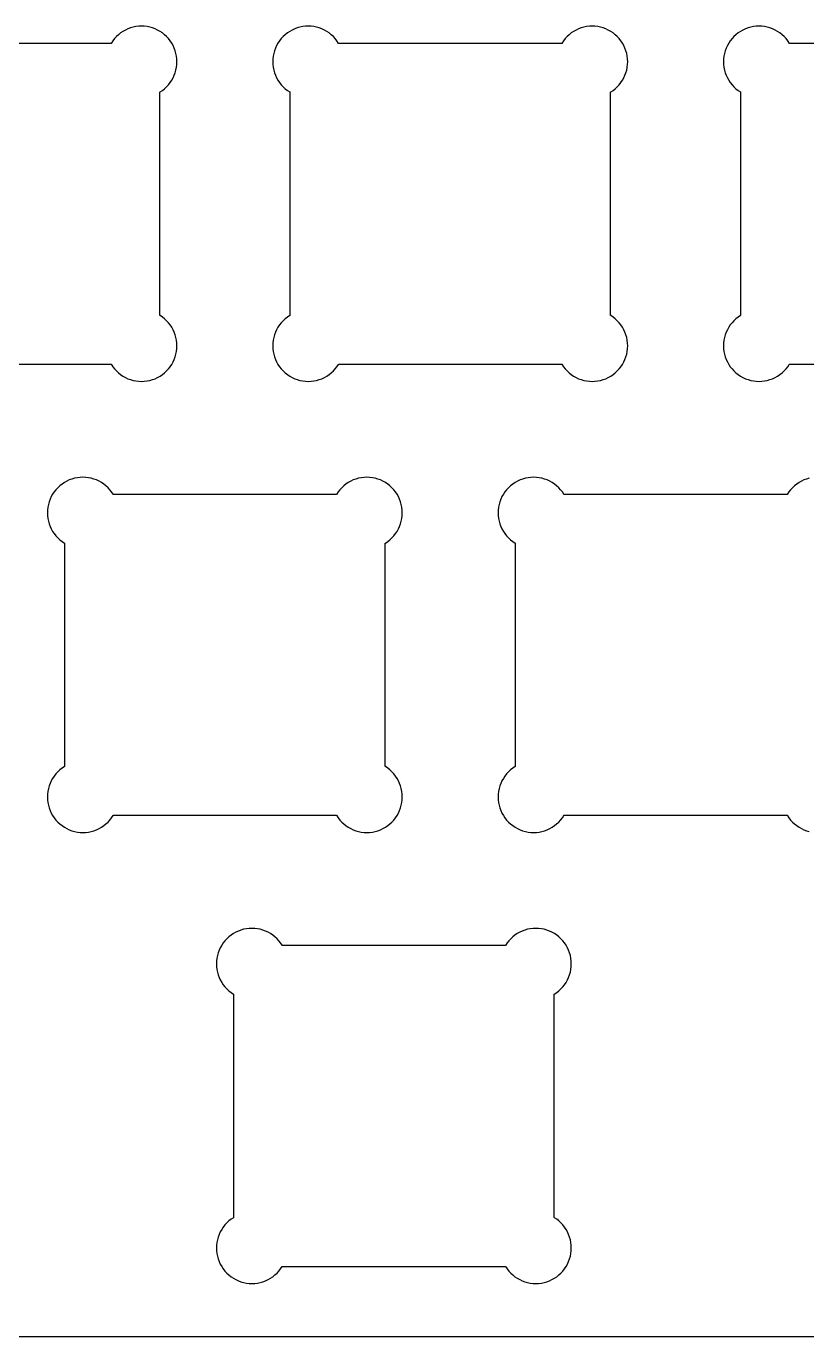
# Model space of a CAD drawing. Extents: x 0 to 305, y 0 to 115.
# Drawn here: x 44.2 to 77.2, y 0.2 to 55.6 of the extents above; entities that cross this region are included whole.
import ezdxf

# ---------------------------------------------------------------- set-up
doc = ezdxf.new("R2010")
doc.units = 0
doc.layers.get('0').update_dxf_attribs({"linetype": 'CONTINUOUS'})

msp = doc.modelspace()

# ---------------------------------------------------------------- linework, layer by layer
at = {"color": 0}
for p, q in [((48.3224, 55.3667), (48.2244, 55.3007)), ((48.4244, 55.4232), (48.3224, 55.3667)), ((48.5316, 55.4743), (48.4244, 55.4232)), ((48.6421, 55.5142), (48.5316, 55.4743)), ((48.7564, 55.5459), (48.6421, 55.5142)), ((48.8707, 55.5681), (48.7564, 55.5459)), ((48.9878, 55.5833), (48.8707, 55.5681)), ((49.1063, 55.5872), (48.9878, 55.5833)), ((49.2234, 55.5833), (49.1063, 55.5872)), ((49.3406, 55.5681), (49.2234, 55.5833)), ((49.4563, 55.5459), (49.3406, 55.5681)), ((49.5695, 55.5142), (49.4563, 55.5459)), ((49.6796, 55.4743), (49.5695, 55.5142)), ((49.7872, 55.4232), (49.6796, 55.4743)), ((49.8905, 55.3667), (49.7872, 55.4232)), ((49.9883, 55.3007), (49.8905, 55.3667)), ((55.3724, 55.3667), (55.2746, 55.3007)), ((55.4743, 55.4232), (55.3724, 55.3667)), ((55.5819, 55.4743), (55.4743, 55.4232)), ((55.692, 55.5142), (55.5819, 55.4743)), ((55.8063, 55.5459), (55.692, 55.5142)), ((55.9209, 55.5681), (55.8063, 55.5459)), ((56.038, 55.5833), (55.9209, 55.5681)), ((56.1566, 55.5872), (56.038, 55.5833)), ((56.2737, 55.5833), (56.1566, 55.5872)), ((56.3908, 55.5681), (56.2737, 55.5833)), ((56.5065, 55.5459), (56.3908, 55.5681)), ((56.6194, 55.5142), (56.5065, 55.5459)), ((56.7298, 55.4743), (56.6194, 55.5142)), ((56.8371, 55.4232), (56.7298, 55.4743)), ((56.9405, 55.3667), (56.8371, 55.4232)), ((57.0385, 55.3007), (56.9405, 55.3667)), ((67.3724, 55.3667), (67.2744, 55.3007)), ((67.4744, 55.4232), (67.3724, 55.3667)), ((67.5816, 55.4743), (67.4744, 55.4232)), ((67.6921, 55.5142), (67.5816, 55.4743)), ((67.8064, 55.5459), (67.6921, 55.5142)), ((67.9207, 55.5681), (67.8064, 55.5459)), ((68.0378, 55.5833), (67.9207, 55.5681)), ((68.1563, 55.5872), (68.0378, 55.5833)), ((68.2734, 55.5833), (68.1563, 55.5872)), ((68.3906, 55.5681), (68.2734, 55.5833)), ((68.5063, 55.5459), (68.3906, 55.5681)), ((68.6195, 55.5142), (68.5063, 55.5459)), ((68.7296, 55.4743), (68.6195, 55.5142)), ((68.8372, 55.4232), (68.7296, 55.4743)), ((68.9405, 55.3667), (68.8372, 55.4232)), ((69.0383, 55.3007), (68.9405, 55.3667)), ((74.4224, 55.3667), (74.3246, 55.3007)), ((74.5243, 55.4232), (74.4224, 55.3667)), ((74.6319, 55.4743), (74.5243, 55.4232)), ((74.742, 55.5142), (74.6319, 55.4743)), ((74.8563, 55.5459), (74.742, 55.5142)), ((74.9709, 55.5681), (74.8563, 55.5459)), ((75.088, 55.5833), (74.9709, 55.5681)), ((75.2066, 55.5872), (75.088, 55.5833)), ((75.3237, 55.5833), (75.2066, 55.5872)), ((75.4408, 55.5681), (75.3237, 55.5833)), ((75.5565, 55.5459), (75.4408, 55.5681)), ((75.6694, 55.5142), (75.5565, 55.5459)), ((75.7798, 55.4743), (75.6694, 55.5142)), ((75.8871, 55.4232), (75.7798, 55.4743)), ((75.9905, 55.3667), (75.8871, 55.4232)), ((76.0885, 55.3007), (75.9905, 55.3667)), ((47.8222, 54.864), (38.3893, 54.864)), ((47.8924, 54.9684), (47.8222, 54.864)), ((47.9654, 55.0623), (47.8924, 54.9684)), ((48.0452, 55.1476), (47.9654, 55.0623)), ((48.1323, 55.2277), (48.0452, 55.1476)), ((48.2244, 55.3007), (48.1323, 55.2277)), ((50.0793, 55.2277), (49.9883, 55.3007)), ((50.1675, 55.1476), (50.0793, 55.2277)), ((50.2476, 55.0623), (50.1675, 55.1476)), ((50.3192, 54.9684), (50.2476, 55.0623)), ((50.3851, 54.8707), (50.3192, 54.9684)), ((50.4416, 54.7688), (50.3851, 54.8707)), ((54.8763, 54.8707), (54.8185, 54.7688)), ((54.9423, 54.9684), (54.8763, 54.8707)), ((55.0153, 55.0623), (54.9423, 54.9684)), ((55.0954, 55.1476), (55.0153, 55.0623)), ((55.1822, 55.2277), (55.0954, 55.1476)), ((55.2746, 55.3007), (55.1822, 55.2277)), ((57.1292, 55.2277), (57.0385, 55.3007)), ((57.2174, 55.1476), (57.1292, 55.2277)), ((57.2975, 55.0623), (57.2174, 55.1476)), ((57.3691, 54.9684), (57.2975, 55.0623)), ((57.4393, 54.864), (57.3691, 54.9684)), ((66.8722, 54.864), (57.4393, 54.864)), ((66.9424, 54.9684), (66.8722, 54.864)), ((67.0154, 55.0623), (66.9424, 54.9684)), ((67.0952, 55.1476), (67.0154, 55.0623)), ((67.1823, 55.2277), (67.0952, 55.1476)), ((67.2744, 55.3007), (67.1823, 55.2277)), ((69.1293, 55.2277), (69.0383, 55.3007)), ((69.2175, 55.1476), (69.1293, 55.2277)), ((69.2976, 55.0623), (69.2175, 55.1476)), ((69.3692, 54.9684), (69.2976, 55.0623)), ((69.4351, 54.8707), (69.3692, 54.9684)), ((69.4916, 54.7688), (69.4351, 54.8707)), ((73.9263, 54.8707), (73.8685, 54.7688)), ((73.9923, 54.9684), (73.9263, 54.8707)), ((74.0653, 55.0623), (73.9923, 54.9684)), ((74.1454, 55.1476), (74.0653, 55.0623)), ((74.2322, 55.2277), (74.1454, 55.1476)), ((74.3246, 55.3007), (74.2322, 55.2277)), ((76.1792, 55.2277), (76.0885, 55.3007)), ((76.2674, 55.1476), (76.1792, 55.2277)), ((76.3475, 55.0623), (76.2674, 55.1476)), ((76.4191, 54.9684), (76.3475, 55.0623)), ((76.4893, 54.864), (76.4191, 54.9684)), ((85.9222, 54.864), (76.4893, 54.864)), ((50.4913, 54.6612), (50.4416, 54.7688)), ((50.5326, 54.5511), (50.4913, 54.6612)), ((50.5643, 54.4382), (50.5326, 54.5511)), ((50.5866, 54.3221), (50.5643, 54.4382)), ((50.6017, 54.205), (50.5866, 54.3221)), ((54.6735, 54.3221), (54.6612, 54.205)), ((54.6971, 54.4382), (54.6735, 54.3221)), ((54.7289, 54.5511), (54.6971, 54.4382)), ((54.7702, 54.6612), (54.7289, 54.5511)), ((54.8185, 54.7688), (54.7702, 54.6612)), ((69.5413, 54.6612), (69.4916, 54.7688)), ((69.5826, 54.5511), (69.5413, 54.6612)), ((69.6143, 54.4382), (69.5826, 54.5511)), ((69.6366, 54.3221), (69.6143, 54.4382)), ((69.6517, 54.205), (69.6366, 54.3221)), ((73.7235, 54.3221), (73.7112, 54.205)), ((73.7471, 54.4382), (73.7235, 54.3221)), ((73.7789, 54.5511), (73.7471, 54.4382)), ((73.8202, 54.6612), (73.7789, 54.5511)), ((73.8685, 54.7688), (73.8202, 54.6612)), ((50.5326, 53.6236), (50.5643, 53.7365)), ((50.5643, 53.7365), (50.5866, 53.8522)), ((50.5866, 53.8522), (50.6017, 53.9694)), ((50.6056, 54.0879), (50.6017, 54.205)), ((50.6017, 53.9694), (50.6056, 54.0879)), ((54.6612, 54.205), (54.6559, 54.0879)), ((54.6559, 54.0879), (54.6612, 53.9694)), ((54.6612, 53.9694), (54.6735, 53.8522)), ((54.6735, 53.8522), (54.6971, 53.7365)), ((54.6971, 53.7365), (54.7289, 53.6236)), ((69.5826, 53.6236), (69.6143, 53.7365)), ((69.6143, 53.7365), (69.6366, 53.8522)), ((69.6366, 53.8522), (69.6517, 53.9694)), ((69.6556, 54.0879), (69.6517, 54.205)), ((69.6517, 53.9694), (69.6556, 54.0879)), ((73.7112, 54.205), (73.7059, 54.0879)), ((73.7059, 54.0879), (73.7112, 53.9694)), ((73.7112, 53.9694), (73.7235, 53.8522)), ((73.7235, 53.8522), (73.7471, 53.7365)), ((73.7471, 53.7365), (73.7789, 53.6236)), ((50.2476, 53.1125), (50.3192, 53.2059)), ((50.3192, 53.2059), (50.3851, 53.304)), ((50.3851, 53.304), (50.4416, 53.4074)), ((50.4416, 53.4074), (50.4913, 53.5132)), ((50.4913, 53.5132), (50.5326, 53.6236)), ((54.7289, 53.6236), (54.7702, 53.5132)), ((54.7702, 53.5132), (54.8185, 53.4074)), ((54.8185, 53.4074), (54.8763, 53.304)), ((54.8763, 53.304), (54.9423, 53.2059)), ((54.9423, 53.2059), (55.0153, 53.1125)), ((69.2976, 53.1125), (69.3692, 53.2059)), ((69.3692, 53.2059), (69.4351, 53.304)), ((69.4351, 53.304), (69.4916, 53.4074)), ((69.4916, 53.4074), (69.5413, 53.5132)), ((69.5413, 53.5132), (69.5826, 53.6236)), ((73.7789, 53.6236), (73.8202, 53.5132)), ((73.8202, 53.5132), (73.8685, 53.4074)), ((73.8685, 53.4074), (73.9263, 53.304)), ((73.9263, 53.304), (73.9923, 53.2059)), ((73.9923, 53.2059), (74.0653, 53.1125)), ((49.881, 52.8038), (49.8905, 52.8091)), ((49.881, 43.3709), (49.881, 52.8038)), ((49.8905, 52.8091), (49.9883, 52.874)), ((49.9883, 52.874), (50.0793, 52.947)), ((50.0793, 52.947), (50.1675, 53.0271)), ((50.1675, 53.0271), (50.2476, 53.1125)), ((55.0153, 53.1125), (55.0954, 53.0271)), ((55.0954, 53.0271), (55.1822, 52.947)), ((55.1822, 52.947), (55.2746, 52.874)), ((55.2746, 52.874), (55.3724, 52.8091)), ((55.3724, 52.8091), (55.3805, 52.8038)), ((55.3805, 52.8038), (55.3805, 43.3709)), ((68.931, 52.8038), (68.9405, 52.8091)), ((68.931, 43.3709), (68.931, 52.8038)), ((68.9405, 52.8091), (69.0383, 52.874)), ((69.0383, 52.874), (69.1293, 52.947)), ((69.1293, 52.947), (69.2175, 53.0271)), ((69.2175, 53.0271), (69.2976, 53.1125)), ((74.0653, 53.1125), (74.1454, 53.0271)), ((74.1454, 53.0271), (74.2322, 52.947)), ((74.2322, 52.947), (74.3246, 52.874)), ((74.3246, 52.874), (74.4224, 52.8091)), ((74.4224, 52.8091), (74.4305, 52.8038)), ((74.4305, 52.8038), (74.4305, 43.3709)), ((49.8905, 43.367), (49.881, 43.3709)), ((49.9883, 43.3006), (49.8905, 43.367)), ((50.0793, 43.2276), (49.9883, 43.3006)), ((50.1675, 43.1479), (50.0793, 43.2276)), ((55.1822, 43.2276), (55.0954, 43.1479)), ((55.2746, 43.3006), (55.1822, 43.2276)), ((55.3724, 43.367), (55.2746, 43.3006)), ((55.3805, 43.3709), (55.3724, 43.367)), ((68.9405, 43.367), (68.931, 43.3709)), ((69.0383, 43.3006), (68.9405, 43.367)), ((69.1293, 43.2276), (69.0383, 43.3006)), ((69.2175, 43.1479), (69.1293, 43.2276)), ((74.2322, 43.2276), (74.1454, 43.1479)), ((74.3246, 43.3006), (74.2322, 43.2276)), ((74.4224, 43.367), (74.3246, 43.3006)), ((74.4305, 43.3709), (74.4224, 43.367)), ((50.2476, 43.0622), (50.1675, 43.1479)), ((50.3192, 42.9687), (50.2476, 43.0622)), ((50.3851, 42.8706), (50.3192, 42.9687)), ((50.4416, 42.7687), (50.3851, 42.8706)), ((50.4913, 42.6614), (50.4416, 42.7687)), ((50.5326, 42.551), (50.4913, 42.6614)), ((54.7702, 42.6614), (54.7289, 42.551)), ((54.8185, 42.7687), (54.7702, 42.6614)), ((54.8763, 42.8706), (54.8185, 42.7687)), ((54.9423, 42.9687), (54.8763, 42.8706)), ((55.0153, 43.0622), (54.9423, 42.9687)), ((55.0954, 43.1479), (55.0153, 43.0622)), ((69.2976, 43.0622), (69.2175, 43.1479)), ((69.3692, 42.9687), (69.2976, 43.0622)), ((69.4351, 42.8706), (69.3692, 42.9687)), ((69.4916, 42.7687), (69.4351, 42.8706)), ((69.5413, 42.6614), (69.4916, 42.7687)), ((69.5826, 42.551), (69.5413, 42.6614)), ((73.8202, 42.6614), (73.7789, 42.551)), ((73.8685, 42.7687), (73.8202, 42.6614)), ((73.9263, 42.8706), (73.8685, 42.7687)), ((73.9923, 42.9687), (73.9263, 42.8706)), ((74.0653, 43.0622), (73.9923, 42.9687)), ((74.1454, 43.1479), (74.0653, 43.0622)), ((50.5643, 42.4381), (50.5326, 42.551)), ((50.5866, 42.3224), (50.5643, 42.4381)), ((50.6017, 42.2053), (50.5866, 42.3224)), ((50.6056, 42.0882), (50.6017, 42.2053)), ((50.6017, 41.9696), (50.6056, 42.0882)), ((54.6612, 42.2053), (54.6559, 42.0882)), ((54.6559, 42.0882), (54.6612, 41.9696)), ((54.6735, 42.3224), (54.6612, 42.2053)), ((54.6971, 42.4381), (54.6735, 42.3224)), ((54.7289, 42.551), (54.6971, 42.4381)), ((69.6143, 42.4381), (69.5826, 42.551)), ((69.6366, 42.3224), (69.6143, 42.4381)), ((69.6517, 42.2053), (69.6366, 42.3224)), ((69.6556, 42.0882), (69.6517, 42.2053)), ((69.6517, 41.9696), (69.6556, 42.0882)), ((73.7112, 42.2053), (73.7059, 42.0882)), ((73.7059, 42.0882), (73.7112, 41.9696)), ((73.7235, 42.3224), (73.7112, 42.2053)), ((73.7471, 42.4381), (73.7235, 42.3224)), ((73.7789, 42.551), (73.7471, 42.4381)), ((50.4416, 41.4073), (50.4913, 41.5135)), ((50.4913, 41.5135), (50.5326, 41.6235)), ((50.5326, 41.6235), (50.5643, 41.7368)), ((50.5643, 41.7368), (50.5866, 41.8525)), ((50.5866, 41.8525), (50.6017, 41.9696)), ((54.6612, 41.9696), (54.6735, 41.8525)), ((54.6735, 41.8525), (54.6971, 41.7368)), ((54.6971, 41.7368), (54.7289, 41.6235)), ((54.7289, 41.6235), (54.7702, 41.5135)), ((54.7702, 41.5135), (54.8185, 41.4073)), ((69.4916, 41.4073), (69.5413, 41.5135)), ((69.5413, 41.5135), (69.5826, 41.6235)), ((69.5826, 41.6235), (69.6143, 41.7368)), ((69.6143, 41.7368), (69.6366, 41.8525)), ((69.6366, 41.8525), (69.6517, 41.9696)), ((73.7112, 41.9696), (73.7235, 41.8525)), ((73.7235, 41.8525), (73.7471, 41.7368)), ((73.7471, 41.7368), (73.7789, 41.6235)), ((73.7789, 41.6235), (73.8202, 41.5135)), ((73.8202, 41.5135), (73.8685, 41.4073)), ((38.3893, 41.312), (47.8222, 41.312)), ((47.8222, 41.312), (47.8924, 41.2062)), ((47.8924, 41.2062), (47.9654, 41.1124)), ((47.9654, 41.1124), (48.0452, 41.027)), ((48.0452, 41.027), (48.1323, 40.9469)), ((50.0793, 40.9469), (50.1675, 41.027)), ((50.1675, 41.027), (50.2476, 41.1124)), ((50.2476, 41.1124), (50.3192, 41.2062)), ((50.3192, 41.2062), (50.3851, 41.3039)), ((50.3851, 41.3039), (50.4416, 41.4073)), ((54.8185, 41.4073), (54.8763, 41.3039)), ((54.8763, 41.3039), (54.9423, 41.2062)), ((54.9423, 41.2062), (55.0153, 41.1124)), ((55.0153, 41.1124), (55.0954, 41.027)), ((55.0954, 41.027), (55.1822, 40.9469)), ((57.1292, 40.9469), (57.2174, 41.027)), ((57.2174, 41.027), (57.2975, 41.1124)), ((57.2975, 41.1124), (57.3691, 41.2062)), ((57.3691, 41.2062), (57.4354, 41.3039)), ((57.4354, 41.3039), (57.4393, 41.312)), ((57.4393, 41.312), (66.8722, 41.312)), ((66.8722, 41.312), (66.9424, 41.2062)), ((66.9424, 41.2062), (67.0154, 41.1124)), ((67.0154, 41.1124), (67.0952, 41.027)), ((67.0952, 41.027), (67.1823, 40.9469)), ((69.1293, 40.9469), (69.2175, 41.027)), ((69.2175, 41.027), (69.2976, 41.1124)), ((69.2976, 41.1124), (69.3692, 41.2062)), ((69.3692, 41.2062), (69.4351, 41.3039)), ((69.4351, 41.3039), (69.4916, 41.4073)), ((73.8685, 41.4073), (73.9263, 41.3039)), ((73.9263, 41.3039), (73.9923, 41.2062)), ((73.9923, 41.2062), (74.0653, 41.1124)), ((74.0653, 41.1124), (74.1454, 41.027)), ((74.1454, 41.027), (74.2322, 40.9469)), ((76.1792, 40.9469), (76.2674, 41.027)), ((76.2674, 41.027), (76.3475, 41.1124)), ((76.3475, 41.1124), (76.4191, 41.2062)), ((76.4191, 41.2062), (76.4854, 41.3039)), ((76.4854, 41.3039), (76.4893, 41.312)), ((76.4893, 41.312), (85.9222, 41.312)), ((48.1323, 40.9469), (48.2244, 40.8739)), ((48.2244, 40.8739), (48.3224, 40.8093)), ((48.3224, 40.8093), (48.4244, 40.7515)), ((48.4244, 40.7515), (48.5316, 40.7017)), ((48.5316, 40.7017), (48.6421, 40.6605)), ((48.6421, 40.6605), (48.7564, 40.6287)), ((48.7564, 40.6287), (48.8707, 40.6054)), ((48.8707, 40.6054), (48.9878, 40.5917)), ((48.9878, 40.5917), (49.1063, 40.5874)), ((49.1063, 40.5874), (49.2234, 40.5917)), ((49.2234, 40.5917), (49.3406, 40.6054)), ((49.3406, 40.6054), (49.4563, 40.6287)), ((49.4563, 40.6287), (49.5695, 40.6605)), ((49.5695, 40.6605), (49.6796, 40.7017)), ((49.6796, 40.7017), (49.7872, 40.7515)), ((49.7872, 40.7515), (49.8905, 40.8093)), ((49.8905, 40.8093), (49.9883, 40.8739)), ((49.9883, 40.8739), (50.0793, 40.9469)), ((55.1822, 40.9469), (55.2746, 40.8739)), ((55.2746, 40.8739), (55.3724, 40.8093)), ((55.3724, 40.8093), (55.4743, 40.7515)), ((55.4743, 40.7515), (55.5819, 40.7017)), ((55.5819, 40.7017), (55.692, 40.6605)), ((55.692, 40.6605), (55.8063, 40.6287)), ((55.8063, 40.6287), (55.9209, 40.6054)), ((55.9209, 40.6054), (56.038, 40.5917)), ((56.038, 40.5917), (56.1566, 40.5874)), ((56.1566, 40.5874), (56.2737, 40.5917)), ((56.2737, 40.5917), (56.3908, 40.6054)), ((56.3908, 40.6054), (56.5065, 40.6287)), ((56.5065, 40.6287), (56.6194, 40.6605)), ((56.6194, 40.6605), (56.7298, 40.7017)), ((56.7298, 40.7017), (56.8371, 40.7515)), ((56.8371, 40.7515), (56.9405, 40.8093)), ((56.9405, 40.8093), (57.0385, 40.8739)), ((57.0385, 40.8739), (57.1292, 40.9469)), ((67.1823, 40.9469), (67.2744, 40.8739)), ((67.2744, 40.8739), (67.3724, 40.8093)), ((67.3724, 40.8093), (67.4744, 40.7515)), ((67.4744, 40.7515), (67.5816, 40.7017)), ((67.5816, 40.7017), (67.6921, 40.6605)), ((67.6921, 40.6605), (67.8064, 40.6287)), ((67.8064, 40.6287), (67.9207, 40.6054)), ((67.9207, 40.6054), (68.0378, 40.5917)), ((68.0378, 40.5917), (68.1563, 40.5874)), ((68.1563, 40.5874), (68.2734, 40.5917)), ((68.2734, 40.5917), (68.3906, 40.6054)), ((68.3906, 40.6054), (68.5063, 40.6287)), ((68.5063, 40.6287), (68.6195, 40.6605)), ((68.6195, 40.6605), (68.7296, 40.7017)), ((68.7296, 40.7017), (68.8372, 40.7515)), ((68.8372, 40.7515), (68.9405, 40.8093)), ((68.9405, 40.8093), (69.0383, 40.8739)), ((69.0383, 40.8739), (69.1293, 40.9469)), ((74.2322, 40.9469), (74.3246, 40.8739)), ((74.3246, 40.8739), (74.4224, 40.8093)), ((74.4224, 40.8093), (74.5243, 40.7515)), ((74.5243, 40.7515), (74.6319, 40.7017)), ((74.6319, 40.7017), (74.742, 40.6605)), ((74.742, 40.6605), (74.8563, 40.6287)), ((74.8563, 40.6287), (74.9709, 40.6054)), ((74.9709, 40.6054), (75.088, 40.5917)), ((75.088, 40.5917), (75.2066, 40.5874)), ((75.2066, 40.5874), (75.3237, 40.5917)), ((75.3237, 40.5917), (75.4408, 40.6054)), ((75.4408, 40.6054), (75.5565, 40.6287)), ((75.5565, 40.6287), (75.6694, 40.6605)), ((75.6694, 40.6605), (75.7798, 40.7017)), ((75.7798, 40.7017), (75.8871, 40.7515)), ((75.8871, 40.7515), (75.9905, 40.8093)), ((75.9905, 40.8093), (76.0885, 40.8739)), ((76.0885, 40.8739), (76.1792, 40.9469)), ((46.513, 36.5333), (46.3959, 36.5181)), ((46.6316, 36.5372), (46.513, 36.5333)), ((46.7487, 36.5333), (46.6316, 36.5372)), ((46.8658, 36.5181), (46.7487, 36.5333)), ((58.5128, 36.5333), (58.3957, 36.5181)), ((58.6313, 36.5372), (58.5128, 36.5333)), ((58.7484, 36.5333), (58.6313, 36.5372)), ((58.8656, 36.5181), (58.7484, 36.5333)), ((65.563, 36.5333), (65.4459, 36.5181)), ((65.6816, 36.5372), (65.563, 36.5333)), ((65.7987, 36.5333), (65.6816, 36.5372)), ((65.9158, 36.5181), (65.7987, 36.5333)), ((45.4903, 36.0123), (45.4173, 35.9184)), ((45.5704, 36.0976), (45.4903, 36.0123)), ((45.6572, 36.1777), (45.5704, 36.0976)), ((45.7496, 36.2507), (45.6572, 36.1777)), ((45.8474, 36.3167), (45.7496, 36.2507)), ((45.9493, 36.3732), (45.8474, 36.3167)), ((46.0569, 36.4229), (45.9493, 36.3732)), ((46.167, 36.4642), (46.0569, 36.4229)), ((46.2813, 36.4959), (46.167, 36.4642)), ((46.3959, 36.5181), (46.2813, 36.4959)), ((46.9815, 36.4959), (46.8658, 36.5181)), ((47.0944, 36.4642), (46.9815, 36.4959)), ((47.2048, 36.4229), (47.0944, 36.4642)), ((47.3121, 36.3732), (47.2048, 36.4229)), ((47.4155, 36.3167), (47.3121, 36.3732)), ((47.5135, 36.2507), (47.4155, 36.3167)), ((47.6042, 36.1777), (47.5135, 36.2507)), ((47.6924, 36.0976), (47.6042, 36.1777)), ((47.7725, 36.0123), (47.6924, 36.0976)), ((47.8441, 35.9184), (47.7725, 36.0123)), ((57.4904, 36.0123), (57.4174, 35.9184)), ((57.5702, 36.0976), (57.4904, 36.0123)), ((57.6573, 36.1777), (57.5702, 36.0976)), ((57.7494, 36.2507), (57.6573, 36.1777)), ((57.8474, 36.3167), (57.7494, 36.2507)), ((57.9494, 36.3732), (57.8474, 36.3167)), ((58.0566, 36.4229), (57.9494, 36.3732)), ((58.1671, 36.4642), (58.0566, 36.4229)), ((58.2814, 36.4959), (58.1671, 36.4642)), ((58.3957, 36.5181), (58.2814, 36.4959)), ((58.9813, 36.4959), (58.8656, 36.5181)), ((59.0945, 36.4642), (58.9813, 36.4959)), ((59.2046, 36.4229), (59.0945, 36.4642)), ((59.3122, 36.3732), (59.2046, 36.4229)), ((59.4155, 36.3167), (59.3122, 36.3732)), ((59.5133, 36.2507), (59.4155, 36.3167)), ((59.6043, 36.1777), (59.5133, 36.2507)), ((59.6925, 36.0976), (59.6043, 36.1777)), ((59.7726, 36.0123), (59.6925, 36.0976)), ((59.8442, 35.9184), (59.7726, 36.0123)), ((64.5403, 36.0123), (64.4673, 35.9184)), ((64.6204, 36.0976), (64.5403, 36.0123)), ((64.7072, 36.1777), (64.6204, 36.0976)), ((64.7996, 36.2507), (64.7072, 36.1777)), ((64.8974, 36.3167), (64.7996, 36.2507)), ((64.9993, 36.3732), (64.8974, 36.3167)), ((65.1069, 36.4229), (64.9993, 36.3732)), ((65.217, 36.4642), (65.1069, 36.4229)), ((65.3313, 36.4959), (65.217, 36.4642)), ((65.4459, 36.5181), (65.3313, 36.4959)), ((66.0315, 36.4959), (65.9158, 36.5181)), ((66.1444, 36.4642), (66.0315, 36.4959)), ((66.2548, 36.4229), (66.1444, 36.4642)), ((66.3621, 36.3732), (66.2548, 36.4229)), ((66.4655, 36.3167), (66.3621, 36.3732)), ((66.5635, 36.2507), (66.4655, 36.3167)), ((66.6542, 36.1777), (66.5635, 36.2507)), ((66.7424, 36.0976), (66.6542, 36.1777)), ((66.8225, 36.0123), (66.7424, 36.0976)), ((66.8941, 35.9184), (66.8225, 36.0123)), ((76.5404, 36.0123), (76.4674, 35.9184)), ((76.6202, 36.0976), (76.5404, 36.0123)), ((76.7073, 36.1777), (76.6202, 36.0976)), ((76.7994, 36.2507), (76.7073, 36.1777)), ((76.8974, 36.3167), (76.7994, 36.2507)), ((76.9994, 36.3732), (76.8974, 36.3167)), ((77.1066, 36.4229), (76.9994, 36.3732)), ((77.2171, 36.4642), (77.1066, 36.4229)), ((77.3314, 36.4959), (77.2171, 36.4642)), ((45.2039, 35.5011), (45.1721, 35.3882)), ((45.2452, 35.6112), (45.2039, 35.5011)), ((45.2935, 35.7188), (45.2452, 35.6112)), ((45.3513, 35.8207), (45.2935, 35.7188)), ((45.4173, 35.9184), (45.3513, 35.8207)), ((47.9104, 35.8207), (47.8441, 35.9184)), ((47.9143, 35.8126), (47.9104, 35.8207)), ((57.3472, 35.8126), (47.9143, 35.8126)), ((57.4174, 35.9184), (57.3472, 35.8126)), ((59.9101, 35.8207), (59.8442, 35.9184)), ((59.9652, 35.7188), (59.9101, 35.8207)), ((60.0163, 35.6112), (59.9652, 35.7188)), ((60.0576, 35.5011), (60.0163, 35.6112)), ((60.0893, 35.3882), (60.0576, 35.5011)), ((64.2539, 35.5011), (64.2221, 35.3882)), ((64.2952, 35.6112), (64.2539, 35.5011)), ((64.3435, 35.7188), (64.2952, 35.6112)), ((64.4013, 35.8207), (64.3435, 35.7188)), ((64.4673, 35.9184), (64.4013, 35.8207)), ((66.9604, 35.8207), (66.8941, 35.9184)), ((66.9643, 35.8126), (66.9604, 35.8207)), ((76.3972, 35.8126), (66.9643, 35.8126)), ((76.4674, 35.9184), (76.3972, 35.8126)), ((45.1362, 35.1551), (45.1309, 35.038)), ((45.1309, 35.038), (45.1362, 34.9195)), ((45.1485, 35.2723), (45.1362, 35.1551)), ((45.1362, 34.9195), (45.1485, 34.8023)), ((45.1721, 35.3882), (45.1485, 35.2723)), ((60.1116, 35.2723), (60.0893, 35.3882)), ((60.1267, 35.1551), (60.1116, 35.2723)), ((60.1116, 34.8023), (60.1267, 34.9195)), ((60.1292, 35.038), (60.1267, 35.1551)), ((60.1267, 34.9195), (60.1292, 35.038)), ((64.1862, 35.1551), (64.1809, 35.038)), ((64.1809, 35.038), (64.1862, 34.9195)), ((64.1985, 35.2723), (64.1862, 35.1551)), ((64.1862, 34.9195), (64.1985, 34.8023)), ((64.2221, 35.3882), (64.1985, 35.2723)), ((45.1485, 34.8023), (45.1721, 34.6866)), ((45.1721, 34.6866), (45.2039, 34.5736)), ((45.2039, 34.5736), (45.2452, 34.4634)), ((45.2452, 34.4634), (45.2935, 34.3572)), ((45.2935, 34.3572), (45.3513, 34.2539)), ((59.9101, 34.2539), (59.9652, 34.3572)), ((59.9652, 34.3572), (60.0163, 34.4634)), ((60.0163, 34.4634), (60.0576, 34.5736)), ((60.0576, 34.5736), (60.0893, 34.6866)), ((60.0893, 34.6866), (60.1116, 34.8023)), ((64.1985, 34.8023), (64.2221, 34.6866)), ((64.2221, 34.6866), (64.2539, 34.5736)), ((64.2539, 34.5736), (64.2952, 34.4634)), ((64.2952, 34.4634), (64.3435, 34.3572)), ((64.3435, 34.3572), (64.4013, 34.2539)), ((45.3513, 34.2539), (45.4173, 34.156)), ((45.4173, 34.156), (45.4903, 34.0624)), ((45.4903, 34.0624), (45.5704, 33.9769)), ((45.5704, 33.9769), (45.6572, 33.897)), ((45.6572, 33.897), (45.7496, 33.8239)), ((45.7496, 33.8239), (45.8474, 33.7592)), ((59.4155, 33.7592), (59.5133, 33.8239)), ((59.5133, 33.8239), (59.6043, 33.897)), ((59.6043, 33.897), (59.6925, 33.9769)), ((59.6925, 33.9769), (59.7726, 34.0624)), ((59.7726, 34.0624), (59.8442, 34.156)), ((59.8442, 34.156), (59.9101, 34.2539)), ((64.4013, 34.2539), (64.4673, 34.156)), ((64.4673, 34.156), (64.5403, 34.0624)), ((64.5403, 34.0624), (64.6204, 33.9769)), ((64.6204, 33.9769), (64.7072, 33.897)), ((64.7072, 33.897), (64.7996, 33.8239)), ((64.7996, 33.8239), (64.8974, 33.7592)), ((45.8474, 33.7592), (45.8555, 33.7537)), ((45.8555, 33.7537), (45.8555, 24.321)), ((59.406, 33.7537), (59.4155, 33.7592)), ((59.406, 24.321), (59.406, 33.7537)), ((64.8974, 33.7592), (64.9055, 33.7537)), ((64.9055, 33.7537), (64.9055, 24.321)), ((45.3513, 23.8208), (45.2935, 23.7188)), ((45.4173, 23.9186), (45.3513, 23.8208)), ((45.4903, 24.0123), (45.4173, 23.9186)), ((45.5704, 24.0978), (45.4903, 24.0123)), ((45.6572, 24.1777), (45.5704, 24.0978)), ((45.7496, 24.2507), (45.6572, 24.1777)), ((45.8474, 24.3169), (45.7496, 24.2507)), ((45.8555, 24.321), (45.8474, 24.3169)), ((59.4155, 24.3169), (59.406, 24.321)), ((59.5133, 24.2507), (59.4155, 24.3169)), ((59.6043, 24.1777), (59.5133, 24.2507)), ((59.6925, 24.0978), (59.6043, 24.1777)), ((59.7726, 24.0123), (59.6925, 24.0978)), ((59.8442, 23.9186), (59.7726, 24.0123)), ((59.9101, 23.8208), (59.8442, 23.9186)), ((59.9652, 23.7188), (59.9101, 23.8208)), ((64.4013, 23.8208), (64.3435, 23.7188)), ((64.4673, 23.9186), (64.4013, 23.8208)), ((64.5403, 24.0123), (64.4673, 23.9186)), ((64.6204, 24.0978), (64.5403, 24.0123)), ((64.7072, 24.1777), (64.6204, 24.0978)), ((64.7996, 24.2507), (64.7072, 24.1777)), ((64.8974, 24.3169), (64.7996, 24.2507)), ((64.9055, 24.321), (64.8974, 24.3169)), ((45.1485, 23.2723), (45.1362, 23.1552)), ((45.1721, 23.3881), (45.1485, 23.2723)), ((45.2039, 23.5011), (45.1721, 23.3881)), ((45.2452, 23.6113), (45.2039, 23.5011)), ((45.2935, 23.7188), (45.2452, 23.6113)), ((60.0163, 23.6113), (59.9652, 23.7188)), ((60.0576, 23.5011), (60.0163, 23.6113)), ((60.0893, 23.3881), (60.0576, 23.5011)), ((60.1116, 23.2723), (60.0893, 23.3881)), ((60.1267, 23.1552), (60.1116, 23.2723)), ((64.1985, 23.2723), (64.1862, 23.1552)), ((64.2221, 23.3881), (64.1985, 23.2723)), ((64.2539, 23.5011), (64.2221, 23.3881)), ((64.2952, 23.6113), (64.2539, 23.5011)), ((64.3435, 23.7188), (64.2952, 23.6113)), ((45.1362, 23.1552), (45.1309, 23.038)), ((45.1309, 23.038), (45.1362, 22.9196)), ((45.1362, 22.9196), (45.1485, 22.8024)), ((45.1485, 22.8024), (45.1721, 22.6866)), ((60.0893, 22.6866), (60.1116, 22.8024)), ((60.1116, 22.8024), (60.1267, 22.9196)), ((60.1292, 23.038), (60.1267, 23.1552)), ((60.1267, 22.9196), (60.1292, 23.038)), ((64.1862, 23.1552), (64.1809, 23.038)), ((64.1809, 23.038), (64.1862, 22.9196)), ((64.1862, 22.9196), (64.1985, 22.8024)), ((64.1985, 22.8024), (64.2221, 22.6866)), ((45.1721, 22.6866), (45.2039, 22.5737)), ((45.2039, 22.5737), (45.2452, 22.4634)), ((45.2452, 22.4634), (45.2935, 22.3573)), ((45.2935, 22.3573), (45.3513, 22.2539)), ((45.3513, 22.2539), (45.4173, 22.1561)), ((45.4173, 22.1561), (45.4903, 22.0624)), ((47.7725, 22.0624), (47.8441, 22.1561)), ((47.8441, 22.1561), (47.9104, 22.2539)), ((47.9104, 22.2539), (47.9143, 22.2622)), ((47.9143, 22.2622), (57.3472, 22.2622)), ((57.3472, 22.2622), (57.4174, 22.1561)), ((57.4174, 22.1561), (57.4904, 22.0624)), ((59.7726, 22.0624), (59.8442, 22.1561)), ((59.8442, 22.1561), (59.9101, 22.2539)), ((59.9101, 22.2539), (59.9652, 22.3573)), ((59.9652, 22.3573), (60.0163, 22.4634)), ((60.0163, 22.4634), (60.0576, 22.5737)), ((60.0576, 22.5737), (60.0893, 22.6866)), ((64.2221, 22.6866), (64.2539, 22.5737)), ((64.2539, 22.5737), (64.2952, 22.4634)), ((64.2952, 22.4634), (64.3435, 22.3573)), ((64.3435, 22.3573), (64.4013, 22.2539)), ((64.4013, 22.2539), (64.4673, 22.1561)), ((64.4673, 22.1561), (64.5403, 22.0624)), ((66.8225, 22.0624), (66.8941, 22.1561)), ((66.8941, 22.1561), (66.9604, 22.2539)), ((66.9604, 22.2539), (66.9643, 22.2622)), ((66.9643, 22.2622), (76.3972, 22.2622)), ((76.3972, 22.2622), (76.4674, 22.1561)), ((76.4674, 22.1561), (76.5404, 22.0624)), ((45.4903, 22.0624), (45.5704, 21.977)), ((45.5704, 21.977), (45.6572, 21.897)), ((45.6572, 21.897), (45.7496, 21.824)), ((45.7496, 21.824), (45.8474, 21.7592)), ((45.8474, 21.7592), (45.9493, 21.7013)), ((45.9493, 21.7013), (46.0569, 21.6517)), ((46.0569, 21.6517), (46.167, 21.6104)), ((46.167, 21.6104), (46.2813, 21.5787)), ((46.9815, 21.5787), (47.0944, 21.6104)), ((47.0944, 21.6104), (47.2048, 21.6517)), ((47.2048, 21.6517), (47.3121, 21.7013)), ((47.3121, 21.7013), (47.4155, 21.7592)), ((47.4155, 21.7592), (47.5135, 21.824)), ((47.5135, 21.824), (47.6042, 21.897)), ((47.6042, 21.897), (47.6924, 21.977)), ((47.6924, 21.977), (47.7725, 22.0624)), ((57.4904, 22.0624), (57.5702, 21.977)), ((57.5702, 21.977), (57.6573, 21.897)), ((57.6573, 21.897), (57.7494, 21.824)), ((57.7494, 21.824), (57.8474, 21.7592)), ((57.8474, 21.7592), (57.9494, 21.7013)), ((57.9494, 21.7013), (58.0566, 21.6517)), ((58.0566, 21.6517), (58.1671, 21.6104)), ((58.1671, 21.6104), (58.2814, 21.5787)), ((58.9813, 21.5787), (59.0945, 21.6104)), ((59.0945, 21.6104), (59.2046, 21.6517)), ((59.2046, 21.6517), (59.3122, 21.7013)), ((59.3122, 21.7013), (59.4155, 21.7592)), ((59.4155, 21.7592), (59.5133, 21.824)), ((59.5133, 21.824), (59.6043, 21.897)), ((59.6043, 21.897), (59.6925, 21.977)), ((59.6925, 21.977), (59.7726, 22.0624)), ((64.5403, 22.0624), (64.6204, 21.977)), ((64.6204, 21.977), (64.7072, 21.897)), ((64.7072, 21.897), (64.7996, 21.824)), ((64.7996, 21.824), (64.8974, 21.7592)), ((64.8974, 21.7592), (64.9993, 21.7013)), ((64.9993, 21.7013), (65.1069, 21.6517)), ((65.1069, 21.6517), (65.217, 21.6104)), ((65.217, 21.6104), (65.3313, 21.5787)), ((66.0315, 21.5787), (66.1444, 21.6104)), ((66.1444, 21.6104), (66.2548, 21.6517)), ((66.2548, 21.6517), (66.3621, 21.7013)), ((66.3621, 21.7013), (66.4655, 21.7592)), ((66.4655, 21.7592), (66.5635, 21.824)), ((66.5635, 21.824), (66.6542, 21.897)), ((66.6542, 21.897), (66.7424, 21.977)), ((66.7424, 21.977), (66.8225, 22.0624)), ((76.5404, 22.0624), (76.6202, 21.977)), ((76.6202, 21.977), (76.7073, 21.897)), ((76.7073, 21.897), (76.7994, 21.824)), ((76.7994, 21.824), (76.8974, 21.7592)), ((76.8974, 21.7592), (76.9994, 21.7013)), ((76.9994, 21.7013), (77.1066, 21.6517)), ((77.1066, 21.6517), (77.2171, 21.6104)), ((77.2171, 21.6104), (77.3314, 21.5787)), ((46.2813, 21.5787), (46.3959, 21.5553)), ((46.3959, 21.5553), (46.513, 21.5415)), ((46.513, 21.5415), (46.6316, 21.5374)), ((46.6316, 21.5374), (46.7487, 21.5415)), ((46.7487, 21.5415), (46.8658, 21.5553)), ((46.8658, 21.5553), (46.9815, 21.5787)), ((58.2814, 21.5787), (58.3957, 21.5553)), ((58.3957, 21.5553), (58.5128, 21.5415)), ((58.5128, 21.5415), (58.6313, 21.5374)), ((58.6313, 21.5374), (58.7484, 21.5415)), ((58.7484, 21.5415), (58.8656, 21.5553)), ((58.8656, 21.5553), (58.9813, 21.5787)), ((65.3313, 21.5787), (65.4459, 21.5553)), ((65.4459, 21.5553), (65.563, 21.5415)), ((65.563, 21.5415), (65.6816, 21.5374)), ((65.6816, 21.5374), (65.7987, 21.5415)), ((65.7987, 21.5415), (65.9158, 21.5553)), ((65.9158, 21.5553), (66.0315, 21.5787)), ((52.8934, 17.2007), (52.801, 17.1276)), ((52.9911, 17.2668), (52.8934, 17.2007)), ((53.0945, 17.3233), (52.9911, 17.2668)), ((53.2007, 17.3729), (53.0945, 17.3233)), ((53.3107, 17.4143), (53.2007, 17.3729)), ((53.425, 17.446), (53.3107, 17.4143)), ((53.5397, 17.468), (53.425, 17.446)), ((53.6568, 17.4832), (53.5397, 17.468)), ((53.7753, 17.4873), (53.6568, 17.4832)), ((53.8925, 17.4832), (53.7753, 17.4873)), ((54.0096, 17.468), (53.8925, 17.4832)), ((54.1253, 17.446), (54.0096, 17.468)), ((54.2382, 17.4143), (54.1253, 17.446)), ((54.3486, 17.3729), (54.2382, 17.4143)), ((54.4558, 17.3233), (54.3486, 17.3729)), ((54.5578, 17.2668), (54.4558, 17.3233)), ((54.6559, 17.2007), (54.5578, 17.2668)), ((54.7494, 17.1276), (54.6559, 17.2007)), ((64.8931, 17.2007), (64.801, 17.1276)), ((64.9912, 17.2668), (64.8931, 17.2007)), ((65.0946, 17.3233), (64.9912, 17.2668)), ((65.2004, 17.3729), (65.0946, 17.3233)), ((65.3108, 17.4143), (65.2004, 17.3729)), ((65.4251, 17.446), (65.3108, 17.4143)), ((65.5394, 17.468), (65.4251, 17.446)), ((65.6565, 17.4832), (65.5394, 17.468)), ((65.7751, 17.4873), (65.6565, 17.4832)), ((65.8922, 17.4832), (65.7751, 17.4873)), ((66.0093, 17.468), (65.8922, 17.4832)), ((66.125, 17.446), (66.0093, 17.468)), ((66.2383, 17.4143), (66.125, 17.446)), ((66.3483, 17.3729), (66.2383, 17.4143)), ((66.4559, 17.3233), (66.3483, 17.3729)), ((66.5579, 17.2668), (66.4559, 17.3233)), ((66.6556, 17.2007), (66.5579, 17.2668)), ((66.7494, 17.1276), (66.6556, 17.2007)), ((52.4387, 16.6688), (52.3889, 16.5613)), ((52.4965, 16.7707), (52.4387, 16.6688)), ((52.5611, 16.8686), (52.4965, 16.7707)), ((52.6341, 16.9623), (52.5611, 16.8686)), ((52.7142, 17.0477), (52.6341, 16.9623)), ((52.801, 17.1276), (52.7142, 17.0477)), ((54.8351, 17.0477), (54.7494, 17.1276)), ((54.9148, 16.9623), (54.8351, 17.0477)), ((54.9878, 16.8686), (54.9148, 16.9623)), ((55.0541, 16.7707), (54.9878, 16.8686)), ((55.058, 16.7624), (55.0541, 16.7707)), ((64.491, 16.7624), (55.058, 16.7624)), ((64.5612, 16.8686), (64.491, 16.7624)), ((64.6342, 16.9623), (64.5612, 16.8686)), ((64.7139, 17.0477), (64.6342, 16.9623)), ((64.801, 17.1276), (64.7139, 17.0477)), ((66.8348, 17.0477), (66.7494, 17.1276)), ((66.9149, 16.9623), (66.8348, 17.0477)), ((66.9879, 16.8686), (66.9149, 16.9623)), ((67.0539, 16.7707), (66.9879, 16.8686)), ((67.1103, 16.6688), (67.0539, 16.7707)), ((67.1615, 16.5613), (67.1103, 16.6688)), ((52.2785, 16.1051), (52.2746, 15.988)), ((52.2922, 16.2223), (52.2785, 16.1051)), ((52.3159, 16.338), (52.2922, 16.2223)), ((52.3476, 16.451), (52.3159, 16.338)), ((52.3889, 16.5613), (52.3476, 16.451)), ((67.2013, 16.451), (67.1615, 16.5613)), ((67.2331, 16.338), (67.2013, 16.451)), ((67.2564, 16.2223), (67.2331, 16.338)), ((67.2705, 16.1051), (67.2564, 16.2223)), ((67.2744, 15.988), (67.2705, 16.1051)), ((52.2746, 15.988), (52.2785, 15.8695)), ((52.2785, 15.8695), (52.2922, 15.7523)), ((52.2922, 15.7523), (52.3159, 15.6366)), ((52.3159, 15.6366), (52.3476, 15.5236)), ((52.3476, 15.5236), (52.3889, 15.4134)), ((67.1615, 15.4134), (67.2013, 15.5236)), ((67.2013, 15.5236), (67.2331, 15.6366)), ((67.2331, 15.6366), (67.2564, 15.7523)), ((67.2564, 15.7523), (67.2705, 15.8695)), ((67.2705, 15.8695), (67.2744, 15.988)), ((52.3889, 15.4134), (52.4387, 15.3072)), ((52.4387, 15.3072), (52.4965, 15.2039)), ((52.4965, 15.2039), (52.5611, 15.1061)), ((52.5611, 15.1061), (52.6341, 15.0124)), ((52.6341, 15.0124), (52.7142, 14.9269)), ((66.8348, 14.9269), (66.9149, 15.0124)), ((66.9149, 15.0124), (66.9879, 15.1061)), ((66.9879, 15.1061), (67.0539, 15.2039)), ((67.0539, 15.2039), (67.1103, 15.3072)), ((67.1103, 15.3072), (67.1615, 15.4134)), ((52.7142, 14.9269), (52.801, 14.847)), ((52.801, 14.847), (52.8934, 14.7739)), ((52.8934, 14.7739), (52.9911, 14.7092)), ((52.9911, 14.7092), (52.9992, 14.7037)), ((52.9992, 14.7037), (52.9992, 5.27099)), ((66.5498, 14.7037), (66.6556, 14.7739)), ((66.5498, 5.27099), (66.5498, 14.7037)), ((66.6556, 14.7739), (66.7494, 14.847)), ((66.7494, 14.847), (66.8348, 14.9269)), ((52.7142, 5.04776), (52.6341, 4.96231)), ((52.801, 5.1277), (52.7142, 5.04776)), ((52.8934, 5.20072), (52.801, 5.1277)), ((52.9911, 5.26687), (52.8934, 5.20072)), ((52.9992, 5.27099), (52.9911, 5.26687)), ((66.5579, 5.26687), (66.5498, 5.27099)), ((66.6556, 5.20072), (66.5579, 5.26687)), ((66.7494, 5.1277), (66.6556, 5.20072)), ((66.8348, 5.04776), (66.7494, 5.1277)), ((66.9149, 4.96231), (66.8348, 5.04776)), ((52.3476, 4.45107), (52.3159, 4.33807)), ((52.3889, 4.56131), (52.3476, 4.45107)), ((52.4387, 4.6688), (52.3889, 4.56131)), ((52.4965, 4.77076), (52.4387, 4.6688)), ((52.5611, 4.86862), (52.4965, 4.77076)), ((52.6341, 4.96231), (52.5611, 4.86862)), ((66.9879, 4.86862), (66.9149, 4.96231)), ((67.0539, 4.77076), (66.9879, 4.86862)), ((67.1103, 4.6688), (67.0539, 4.77076)), ((67.1615, 4.56131), (67.1103, 4.6688)), ((67.2013, 4.45107), (67.1615, 4.56131)), ((67.2331, 4.33807), (67.2013, 4.45107)), ((52.2785, 4.10517), (52.2746, 3.98805)), ((52.2746, 3.98805), (52.2785, 3.86955)), ((52.2922, 4.22233), (52.2785, 4.10517)), ((52.3159, 4.33807), (52.2922, 4.22233)), ((67.2564, 4.22233), (67.2331, 4.33807)), ((67.2705, 4.10517), (67.2564, 4.22233)), ((67.2744, 3.98805), (67.2705, 4.10517)), ((67.2705, 3.86955), (67.2744, 3.98805)), ((52.2785, 3.86955), (52.2922, 3.75239)), ((52.2922, 3.75239), (52.3159, 3.63665)), ((52.3159, 3.63665), (52.3476, 3.52364)), ((52.3476, 3.52364), (52.3889, 3.4134)), ((52.3889, 3.4134), (52.4387, 3.30729)), ((67.1103, 3.30729), (67.1615, 3.4134)), ((67.1615, 3.4134), (67.2013, 3.52364)), ((67.2013, 3.52364), (67.2331, 3.63665)), ((67.2331, 3.63665), (67.2564, 3.75239)), ((67.2564, 3.75239), (67.2705, 3.86955)), ((52.4387, 3.30729), (52.4965, 3.20394)), ((52.4965, 3.20394), (52.5611, 3.1061)), ((52.5611, 3.1061), (52.6341, 3.01239)), ((52.6341, 3.01239), (52.7142, 2.92695)), ((52.7142, 2.92695), (52.801, 2.84703)), ((52.801, 2.84703), (52.8934, 2.77399)), ((52.8934, 2.77399), (52.9911, 2.70922)), ((54.5578, 2.70922), (54.6559, 2.77399)), ((54.6559, 2.77399), (54.7494, 2.84703)), ((54.7494, 2.84703), (54.8351, 2.92695)), ((54.8351, 2.92695), (54.9148, 3.01239)), ((54.9148, 3.01239), (54.9878, 3.1061)), ((54.9878, 3.1061), (55.0541, 3.20394)), ((55.0541, 3.20394), (55.058, 3.21221)), ((55.058, 3.21221), (64.491, 3.21221)), ((64.491, 3.21221), (64.5612, 3.1061)), ((64.5612, 3.1061), (64.6342, 3.01239)), ((64.6342, 3.01239), (64.7139, 2.92695)), ((64.7139, 2.92695), (64.801, 2.84703)), ((64.801, 2.84703), (64.8931, 2.77399)), ((64.8931, 2.77399), (64.9912, 2.70922)), ((66.5579, 2.70922), (66.6556, 2.77399)), ((66.6556, 2.77399), (66.7494, 2.84703)), ((66.7494, 2.84703), (66.8348, 2.92695)), ((66.8348, 2.92695), (66.9149, 3.01239)), ((66.9149, 3.01239), (66.9879, 3.1061)), ((66.9879, 3.1061), (67.0539, 3.20394)), ((67.0539, 3.20394), (67.1103, 3.30729)), ((52.9911, 2.70922), (53.0945, 2.64997)), ((53.0945, 2.64997), (53.2007, 2.60174)), ((53.2007, 2.60174), (53.3107, 2.56039)), ((53.3107, 2.56039), (53.425, 2.5287)), ((53.425, 2.5287), (53.5397, 2.50527)), ((53.5397, 2.50527), (53.6568, 2.49149)), ((53.6568, 2.49149), (53.7753, 2.48736)), ((53.7753, 2.48736), (53.8925, 2.49149)), ((53.8925, 2.49149), (54.0096, 2.50527)), ((54.0096, 2.50527), (54.1253, 2.5287)), ((54.1253, 2.5287), (54.2382, 2.56039)), ((54.2382, 2.56039), (54.3486, 2.60174)), ((54.3486, 2.60174), (54.4558, 2.64997)), ((54.4558, 2.64997), (54.5578, 2.70922)), ((64.9912, 2.70922), (65.0946, 2.64997)), ((65.0946, 2.64997), (65.2004, 2.60174)), ((65.2004, 2.60174), (65.3108, 2.56039)), ((65.3108, 2.56039), (65.4251, 2.5287)), ((65.4251, 2.5287), (65.5394, 2.50527)), ((65.5394, 2.50527), (65.6565, 2.49149)), ((65.6565, 2.49149), (65.7751, 2.48736)), ((65.7751, 2.48736), (65.8922, 2.49149)), ((65.8922, 2.49149), (66.0093, 2.50527)), ((66.0093, 2.50527), (66.125, 2.5287)), ((66.125, 2.5287), (66.2383, 2.56039)), ((66.2383, 2.56039), (66.3483, 2.60174)), ((66.3483, 2.60174), (66.4559, 2.64997)), ((66.4559, 2.64997), (66.5579, 2.70922)), ((305.268, 0.23702), (0.01929, 0.23702))]:
    msp.add_line(p, q, dxfattribs=at)

doc.saveas('drawing.dxf')
